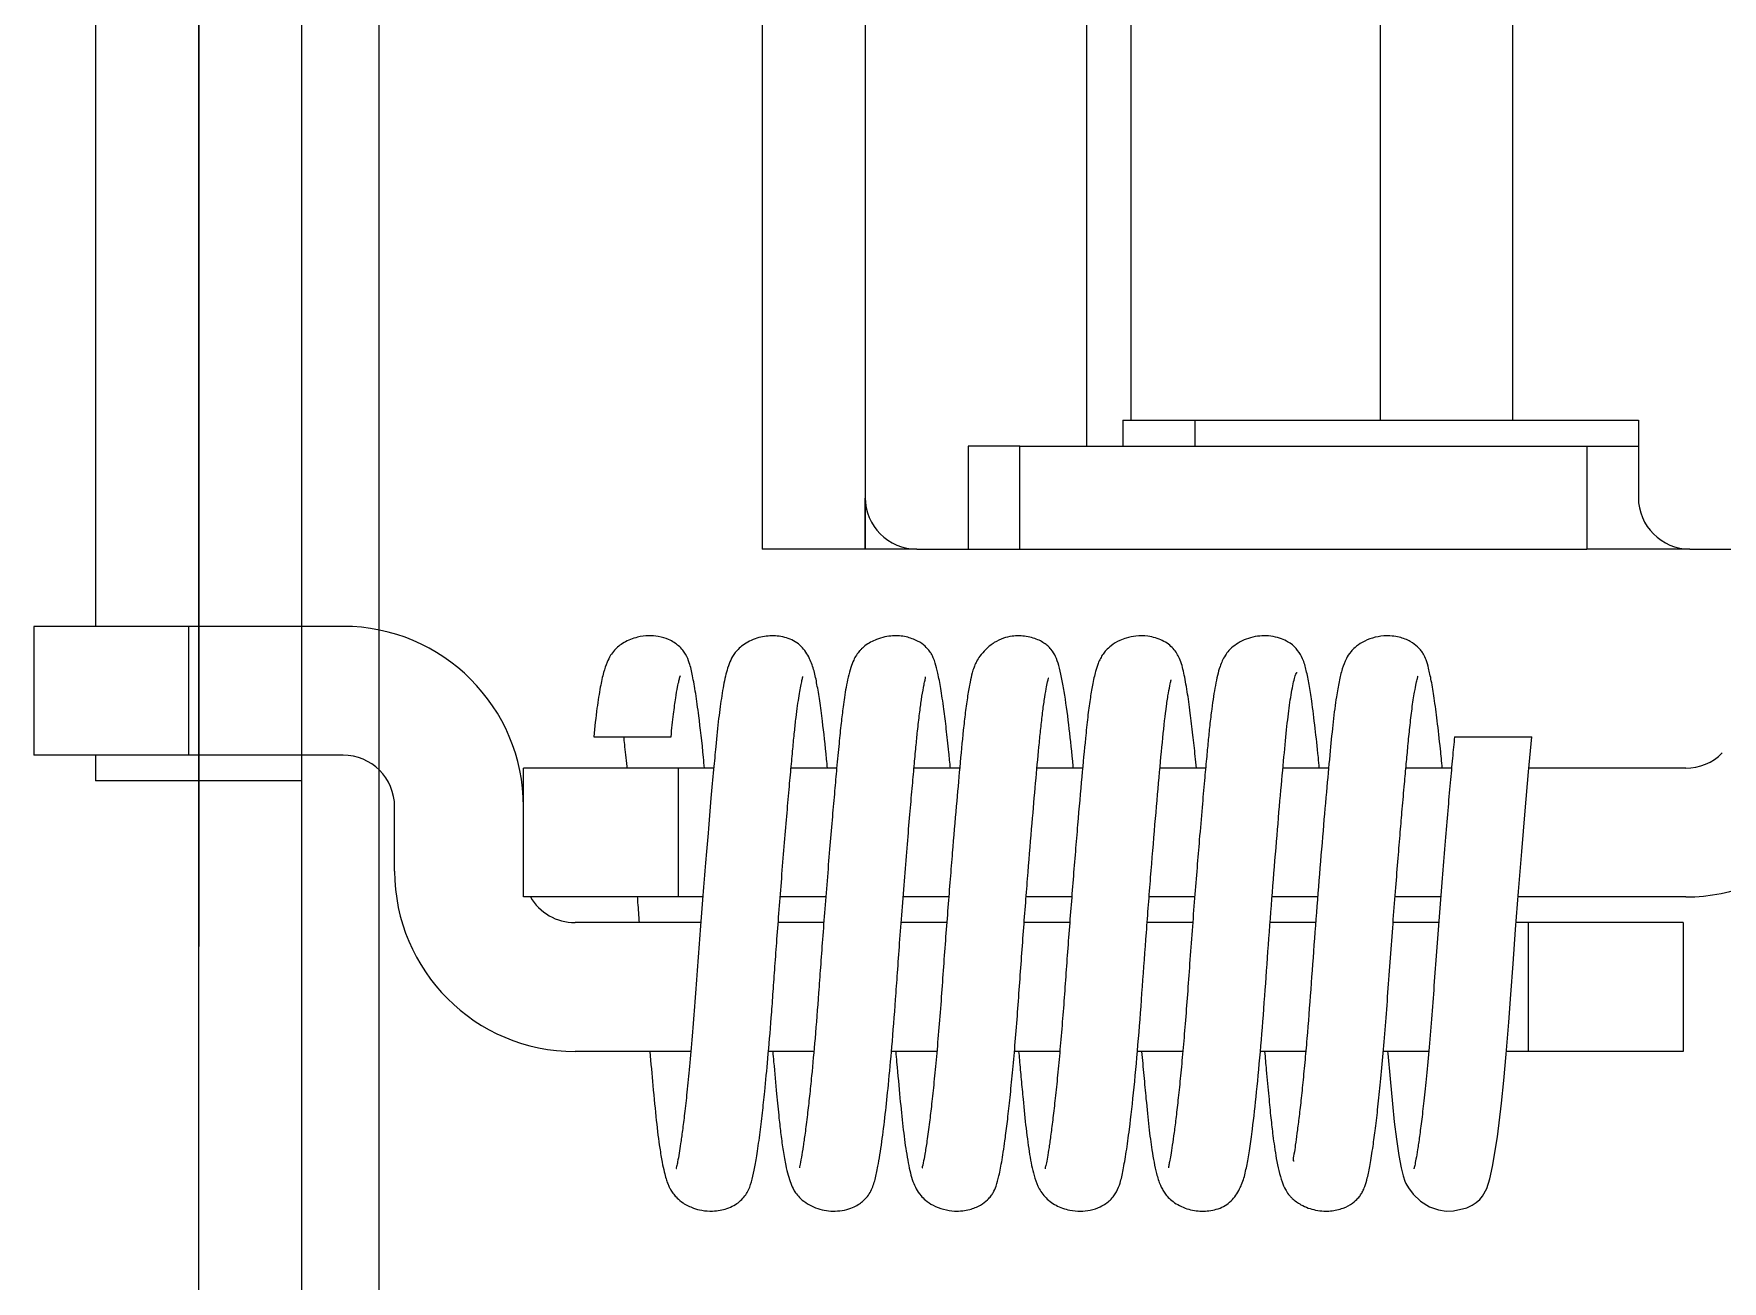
# Model space of a CAD drawing. Extents: x -3080 to 28500, y -1326 to 31609.
# Drawn here: x 2534.87 to 2538.146, y 26383.565 to 26385.986 of the extents above; entities that cross this region are included whole.
import ezdxf

# ---------------------------------------------------------------- set-up
doc = ezdxf.new("R2010")
doc.units = 0
doc.header["$LTSCALE"] = 100
doc.layers.add('0-xref', color=8, linetype='Continuous')
doc.layers.add('188K-SM-07-F10-MECH-CR PIPE-Y2257103$0$AP7P1-SM-08-FNN-120-A(4)-SMP$0$15P6-SM-08-FNN-320-A(10)-UIS-TCM$0$15P6-SM-08-FNN-00-(@10)170308-MIC$0$0-CDS', color=140, linetype='Continuous')

# ---------------------------------------------------------------- blocks, each defined once
blk = doc.blocks.new('188K-SM-07-F10-MECH-CR PIPE-Y2257103$0$CDS-WET')
at = {"layer": '188K-SM-07-F10-MECH-CR PIPE-Y2257103$0$AP7P1-SM-08-FNN-120-A(4)-SMP$0$15P6-SM-08-FNN-320-A(10)-UIS-TCM$0$15P6-SM-08-FNN-00-(@10)170308-MIC$0$0-CDS', "ltscale": 0.1}
for p, q in [((2535.39, -72972.4769), (2535.39, -72925.4769)), ((2535.19, -72972.7522), (2535.19, -72926.2522)), ((2535.54, -72972.6269), (2535.54, -72941.6358)), ((2535.19, -72946.5022), (2535.19, -72950.548)), ((2534.99, -72947.5769), (2534.99, -72949.9269)), ((2535.39, -72949.9269), (2535.39, -72947.5769)), ((2536.283, -72947.6769), (2536.283, -72949.7769)), ((2536.483, -72947.6769), (2536.483, -72949.7769)), ((2536.9131, -72949.5769), (2536.9131, -72947.8769)), ((2536.9989, -72949.5269), (2536.9989, -72947.9269)), ((2537.4824, -72949.5269), (2537.4824, -72947.9269)), ((2537.7396, -72949.5269), (2537.7396, -72947.9269)), ((2536.983, -72949.5269), (2536.9989, -72949.5269)), ((2536.983, -72949.5269), (2536.983, -72949.5769)), ((2536.9989, -72949.5269), (2537.4824, -72949.5269)), ((2537.1227, -72949.5269), (2537.1227, -72949.5769)), ((2537.4824, -72949.5269), (2537.7396, -72949.5269)), ((2537.7396, -72949.5269), (2537.983, -72949.5269)), ((2537.983, -72949.5269), (2537.983, -72949.6769)), ((2536.683, -72949.5769), (2536.683, -72949.7769)), ((2536.783, -72949.5769), (2536.683, -72949.5769)), ((2536.783, -72949.7769), (2536.783, -72949.5769)), ((2536.783, -72949.5769), (2537.883, -72949.5769)), ((2537.883, -72949.5769), (2537.883, -72949.7769)), ((2537.883, -72949.5769), (2537.983, -72949.5769)), ((2536.483, -72949.7769), (2536.483, -72949.6783)), ((2536.483, -72949.7769), (2536.283, -72949.7769)), ((2536.583, -72949.7769), (2536.483, -72949.7769)), ((2536.583, -72949.7769), (2536.683, -72949.7769)), ((2536.683, -72949.7769), (2536.783, -72949.7769)), ((2536.783, -72949.7769), (2537.883, -72949.7769)), ((2538.083, -72949.7769), (2537.883, -72949.7769)), ((2538.083, -72949.7769), (2538.383, -72949.7769)), ((2535.17, -72949.9269), (2534.87, -72949.9269)), ((2534.87, -72949.9269), (2534.87, -72950.1769)), ((2535.17, -72949.9269), (2535.17, -72950.1769)), ((2535.47, -72949.9269), (2535.17, -72949.9269)), ((2535.9563, -72950.1411), (2536.1063, -72950.1411)), ((2537.6263, -72950.1411), (2537.7763, -72950.1411)), ((2537.7699, -72950.2091), (2537.7763, -72950.1411)), ((2535.17, -72950.1769), (2534.87, -72950.1769)), ((2534.99, -72950.1769), (2534.99, -72950.2269)), ((2535.47, -72950.1769), (2535.17, -72950.1769)), ((2535.39, -72950.2269), (2535.39, -72950.1769)), ((2535.82, -72950.4519), (2535.82, -72950.2019)), ((2536.12, -72950.2019), (2535.82, -72950.2019)), ((2536.12, -72950.2019), (2536.12, -72950.4519)), ((2536.1891, -72950.2019), (2536.12, -72950.2019)), ((2536.4277, -72950.2019), (2536.3391, -72950.2019)), ((2536.6662, -72950.2019), (2536.5777, -72950.2019)), ((2536.9049, -72950.2019), (2536.8163, -72950.2019)), ((2537.1434, -72950.2019), (2537.0549, -72950.2019)), ((2537.382, -72950.2019), (2537.2934, -72950.2019)), ((2537.6205, -72950.2019), (2537.532, -72950.2019)), ((2537.7632, -72950.2848), (2537.7699, -72950.2091)), ((2538.075, -72950.2019), (2537.7706, -72950.2019)), ((2535.1265, -72950.2269), (2534.99, -72950.2269)), ((2535.39, -72950.2269), (2535.1265, -72950.2269)), ((2535.57, -72950.4019), (2535.57, -72950.2769)), ((2537.7566, -72950.3637), (2537.7632, -72950.2848)), ((2537.7503, -72950.4415), (2537.7566, -72950.3637)), ((2537.7447, -72950.5151), (2537.7503, -72950.4415)), ((2536.12, -72950.4519), (2535.82, -72950.4519)), ((2536.1679, -72950.4519), (2536.12, -72950.4519)), ((2536.4065, -72950.4519), (2536.3181, -72950.4519)), ((2536.6451, -72950.4519), (2536.5567, -72950.4519)), ((2536.8836, -72950.4519), (2536.7952, -72950.4519)), ((2537.1222, -72950.4519), (2537.0339, -72950.4519)), ((2537.3608, -72950.4519), (2537.2724, -72950.4519)), ((2537.5994, -72950.4519), (2537.511, -72950.4519)), ((2538.075, -72950.4519), (2537.7495, -72950.4519)), ((2536.1641, -72950.5019), (2535.92, -72950.5019)), ((2536.4026, -72950.5019), (2536.3143, -72950.5019)), ((2536.6412, -72950.5019), (2536.5528, -72950.5019)), ((2536.8798, -72950.5019), (2536.7914, -72950.5019)), ((2537.1183, -72950.5019), (2537.03, -72950.5019)), ((2537.3569, -72950.5019), (2537.2686, -72950.5019)), ((2537.5955, -72950.5019), (2537.5071, -72950.5019)), ((2537.77, -72950.5019), (2537.7457, -72950.5019)), ((2537.77, -72950.7519), (2537.77, -72950.5019)), ((2538.07, -72950.5019), (2537.77, -72950.5019)), ((2538.07, -72950.5019), (2538.07, -72950.7519)), ((2537.7398, -72950.5821), (2537.7447, -72950.5151)), ((2537.7355, -72950.6415), (2537.7398, -72950.5821)), ((2537.7315, -72950.6949), (2537.7355, -72950.6415)), ((2537.7264, -72950.7572), (2537.7315, -72950.6949)), ((2536.1448, -72950.7519), (2535.92, -72950.7519)), ((2536.3833, -72950.7519), (2536.2953, -72950.7519)), ((2536.622, -72950.7519), (2536.5339, -72950.7519)), ((2536.8606, -72950.7519), (2536.7725, -72950.7519)), ((2537.0992, -72950.7519), (2537.011, -72950.7519)), ((2537.3377, -72950.7519), (2537.2496, -72950.7519)), ((2537.5762, -72950.7519), (2537.4882, -72950.7519)), ((2537.4964, -72950.7519), (2537.4968, -72950.7557)), ((2537.4968, -72950.7557), (2537.5012, -72950.805)), ((2537.7217, -72950.8084), (2537.7264, -72950.7572)), ((2537.77, -72950.7519), (2537.7268, -72950.7519)), ((2538.07, -72950.7519), (2537.77, -72950.7519)), ((2537.5012, -72950.805), (2537.5058, -72950.8535)), ((2537.7172, -72950.8524), (2537.7217, -72950.8084)), ((2537.5058, -72950.8535), (2537.5094, -72950.8884)), ((2537.7094, -72950.9175), (2537.7172, -72950.8524)), ((2537.5094, -72950.8884), (2537.5135, -72950.9222)), ((2537.5135, -72950.9222), (2537.5181, -72950.9535)), ((2537.7002, -72950.9754), (2537.7094, -72950.9175)), ((2537.5181, -72950.9535), (2537.5227, -72950.9777)), ((2537.5227, -72950.9777), (2537.5266, -72950.9933)), ((2537.5266, -72950.9933), (2537.53, -72951.0034)), ((2537.6889, -72951.018), (2537.6949, -72950.9991)), ((2537.6949, -72950.9991), (2537.7002, -72950.9754)), ((2537.53, -72951.0034), (2537.5321, -72951.008)), ((2537.5321, -72951.008), (2537.5368, -72951.0165)), ((2537.5368, -72951.0165), (2537.5458, -72951.0286)), ((2537.5458, -72951.0286), (2537.56, -72951.0424)), ((2537.6808, -72951.0327), (2537.6889, -72951.018)), ((2537.56, -72951.0424), (2537.5778, -72951.0536)), ((2537.5778, -72951.0536), (2537.595, -72951.0595)), ((2537.595, -72951.0595), (2537.6104, -72951.0616)), ((2537.6104, -72951.0616), (2537.6241, -72951.0613)), ((2537.6241, -72951.0613), (2537.6501, -72951.0553)), ((2537.6501, -72951.0553), (2537.6605, -72951.0503)), ((2537.6605, -72951.0503), (2537.6686, -72951.0449)), ((2537.6686, -72951.0449), (2537.6753, -72951.0391)), ((2537.6753, -72951.0391), (2537.6808, -72951.0327))]:
    blk.add_line(p, q, dxfattribs=at)
for centre, radius, start, end in [((2536.583, -72949.6769), 0.1, 180, 270), ((2538.083, -72949.6769), 0.1, 180, 270), ((2535.47, -72950.2769), 0.35, 0, 90), ((2535.47, -72950.2769), 0.1, 0, 90), ((2538.075, -72950.1019), 0.1, 270, 315), ((2538.075, -72950.1019), 0.35, 270, 315), ((2535.92, -72950.4019), 0.35, 180, 270), ((2535.92, -72950.4019), 0.1, 210, 270)]:
    blk.add_arc(centre, radius, start, end, dxfattribs=at)
for points, knots in [([(2536.1711, -72950.2019), (2536.1705, -72950.195), (2536.167, -72950.156), (2536.1612, -72950.1073), (2536.1542, -72950.056), (2536.1479, -72950.0215), (2536.1432, -72950.0005), (2536.136, -72949.982), (2536.124, -72949.9657), (2536.1047, -72949.9528), (2536.0831, -72949.9462), (2536.0612, -72949.9446), (2536.0397, -72949.9473), (2536.0179, -72949.9559), (2536.0041, -72949.9656), (2535.9949, -72949.9745), (2535.9879, -72949.9843), (2535.9813, -72949.9977), (2535.9749, -72950.0172), (2535.9686, -72950.0457), (2535.9622, -72950.0859), (2535.9584, -72950.122), (2535.9563, -72950.1411)], [0, 0, 0, 0, 0.0251093, 0.1426474, 0.2203727, 0.2967415, 0.3706749, 0.4206268, 0.4641966, 0.4991965, 0.5248722, 0.5466766, 0.5739988, 0.6075998, 0.6251015, 0.6439113, 0.6739431, 0.7153451, 0.7691998, 0.8352872, 0.9127563, 1, 1, 1, 1]), ([(2536.4097, -72950.2019), (2536.4092, -72950.1961), (2536.4061, -72950.1614), (2536.401, -72950.1181), (2536.3949, -72950.0712), (2536.3895, -72950.0391), (2536.3846, -72950.0141), (2536.3752, -72949.9873), (2536.3626, -72949.9685), (2536.3484, -72949.9568), (2536.3351, -72949.9503), (2536.3213, -72949.9465), (2536.3013, -72949.9445), (2536.2762, -72949.9472), (2536.2517, -72949.9582), (2536.2374, -72949.9701), (2536.2273, -72949.9818), (2536.2222, -72949.9914), (2536.216, -72950.0071), (2536.2116, -72950.0239), (2536.208, -72950.0412), (2536.2037, -72950.0668), (2536.1985, -72950.1047), (2536.1936, -72950.1539), (2536.1887, -72950.2063), (2536.1836, -72950.2621), (2536.1784, -72950.3232), (2536.1731, -72950.3868), (2536.168, -72950.4502), (2536.1628, -72950.5175), (2536.1577, -72950.5871), (2536.1528, -72950.6563), (2536.1476, -72950.7217), (2536.1424, -72950.7804), (2536.1373, -72950.8306), (2536.1327, -72950.8721), (2536.1286, -72950.9051), (2536.125, -72950.9304), (2536.1219, -72950.9507), (2536.1191, -72950.9658), (2536.1173, -72950.975), (2536.1158, -72950.9795), (2536.1165, -72950.9789), (2536.1167, -72950.9788)], [0, 0, 0, 0, 0.009839, 0.059155, 0.089783, 0.118409, 0.145898, 0.171611, 0.20262, 0.218414, 0.231897, 0.24283, 0.251267, 0.2665, 0.282462, 0.290538, 0.299678, 0.321642, 0.342979, 0.362298, 0.382837, 0.402945, 0.440444, 0.478907, 0.50689, 0.538872, 0.574822, 0.604232, 0.635492, 0.66829, 0.702232, 0.737133, 0.771894, 0.805063, 0.836215, 0.865031, 0.891304, 0.914924, 0.935866, 0.959679, 0.979209, 0.995164, 1, 1, 1, 1]), ([(2536.6483, -72950.2019), (2536.6473, -72950.1916), (2536.6447, -72950.1643), (2536.6405, -72950.126), (2536.6352, -72950.0838), (2536.6298, -72950.0472), (2536.6244, -72950.0183), (2536.6199, -72950.0002), (2536.6156, -72949.9884), (2536.6117, -72949.9806), (2536.6074, -72949.974), (2536.5989, -72949.9645), (2536.5847, -72949.9544), (2536.561, -72949.9459), (2536.5353, -72949.9442), (2536.5079, -72949.9496), (2536.4867, -72949.961), (2536.4763, -72949.97), (2536.4715, -72949.9752), (2536.4686, -72949.9788), (2536.4645, -72949.9847), (2536.4599, -72949.9934), (2536.4549, -72950.0067), (2536.4501, -72950.0244), (2536.446, -72950.0442), (2536.4428, -72950.0637), (2536.4396, -72950.0862), (2536.4361, -72950.115), (2536.4321, -72950.1548), (2536.4279, -72950.1991), (2536.4236, -72950.2469), (2536.4192, -72950.2967), (2536.4145, -72950.3526), (2536.4096, -72950.4127), (2536.4047, -72950.474), (2536.4002, -72950.533), (2536.3962, -72950.5875), (2536.3916, -72950.6527), (2536.3859, -72950.725), (2536.3799, -72950.7909), (2536.3749, -72950.8394), (2536.3706, -72950.8773), (2536.3665, -72950.9098), (2536.3625, -72950.9374), (2536.3592, -72950.9583), (2536.3557, -72950.9744), (2536.3557, -72950.9766), (2536.3557, -72950.9775)], [0, 0, 0, 0, 0.018338, 0.048434, 0.07699, 0.112407, 0.144632, 0.171918, 0.188142, 0.20094, 0.210166, 0.218873, 0.230672, 0.244073, 0.259882, 0.277953, 0.29127, 0.295765, 0.299118, 0.303467, 0.309898, 0.325457, 0.347147, 0.370648, 0.391536, 0.409908, 0.425916, 0.451493, 0.47911, 0.509812, 0.535131, 0.562348, 0.591343, 0.621926, 0.652444, 0.68108, 0.707716, 0.732393, 0.778597, 0.820311, 0.845165, 0.870348, 0.899907, 0.924702, 0.951408, 0.979472, 1, 1, 1, 1]), ([(2536.8869, -72950.2019), (2536.8865, -72950.1974), (2536.8836, -72950.1658), (2536.8778, -72950.1138), (2536.8706, -72950.0605), (2536.864, -72950.0248), (2536.8586, -72950.002), (2536.8535, -72949.9865), (2536.8466, -72949.9744), (2536.8382, -72949.9656), (2536.8276, -72949.9572), (2536.809, -72949.9481), (2536.785, -72949.9446), (2536.7653, -72949.946), (2536.7495, -72949.9499), (2536.7327, -72949.9581), (2536.7184, -72949.9695), (2536.7065, -72949.983), (2536.6998, -72949.9935), (2536.6958, -72950.0014), (2536.6926, -72950.0096), (2536.69, -72950.0193), (2536.6859, -72950.0368), (2536.6817, -72950.061), (2536.6773, -72950.0926), (2536.6722, -72950.1372), (2536.6667, -72950.197), (2536.6594, -72950.2772), (2536.6531, -72950.3516), (2536.6477, -72950.4181), (2536.6434, -72950.4728), (2536.639, -72950.5299), (2536.6347, -72950.5882), (2536.6306, -72950.6474), (2536.626, -72950.7061), (2536.6212, -72950.7616), (2536.6165, -72950.8111), (2536.612, -72950.8536), (2536.6074, -72950.8922), (2536.603, -72950.9252), (2536.5988, -72950.951), (2536.5953, -72950.9711), (2536.5925, -72950.9788), (2536.5939, -72950.9779), (2536.5939, -72950.9779)], [0, 0, 0, 0, 0.007915, 0.054796, 0.106599, 0.134097, 0.16243, 0.190417, 0.212595, 0.221047, 0.227754, 0.241504, 0.256801, 0.265921, 0.278965, 0.295798, 0.313754, 0.326755, 0.335211, 0.339814, 0.343286, 0.356017, 0.376776, 0.404941, 0.433217, 0.459291, 0.50646, 0.549809, 0.597132, 0.622935, 0.649945, 0.677954, 0.706716, 0.736139, 0.767404, 0.798598, 0.828406, 0.856549, 0.882819, 0.914692, 0.942845, 0.967288, 0.999741, 1, 1, 1, 1]), ([(2537.1255, -72950.2019), (2537.1248, -72950.1942), (2537.1226, -72950.1716), (2537.1187, -72950.1352), (2537.1135, -72950.0922), (2537.1077, -72950.0509), (2537.1011, -72950.0158), (2537.0955, -72949.9928), (2537.0834, -72949.971), (2537.0631, -72949.9541), (2537.0346, -72949.9452), (2537.0099, -72949.9449), (2536.991, -72949.9487), (2536.975, -72949.9547), (2536.961, -72949.963), (2536.9495, -72949.9738), (2536.9436, -72949.9816), (2536.9387, -72949.9899), (2536.9339, -72950.0008), (2536.9291, -72950.0161), (2536.9241, -72950.0385), (2536.9191, -72950.0685), (2536.9146, -72950.1027), (2536.9095, -72950.1512), (2536.9031, -72950.2194), (2536.8964, -72950.2956), (2536.8907, -72950.3638), (2536.8863, -72950.4181), (2536.8819, -72950.474), (2536.8776, -72950.5304), (2536.8734, -72950.5862), (2536.8696, -72950.6413), (2536.8654, -72950.6957), (2536.8609, -72950.7487), (2536.8563, -72950.7983), (2536.8517, -72950.8427), (2536.8473, -72950.881), (2536.8433, -72950.9129), (2536.8396, -72950.9384), (2536.8364, -72950.9577), (2536.8339, -72950.9708), (2536.832, -72950.9783), (2536.832, -72950.9791), (2536.8321, -72950.9794)], [0, 0, 0, 0, 0.013652, 0.040414, 0.071318, 0.106147, 0.144506, 0.183309, 0.208619, 0.229447, 0.246924, 0.259422, 0.269277, 0.276375, 0.2872, 0.294781, 0.303018, 0.314166, 0.328621, 0.35094, 0.383704, 0.410921, 0.439697, 0.469009, 0.515893, 0.566963, 0.593506, 0.620483, 0.647718, 0.675024, 0.702209, 0.729204, 0.757059, 0.785939, 0.814856, 0.843153, 0.870605, 0.897015, 0.922222, 0.946108, 0.968572, 0.987737, 1, 1, 1, 1]), ([(2537.364, -72950.2019), (2537.3634, -72950.1949), (2537.3608, -72950.1664), (2537.3558, -72950.1222), (2537.3499, -72950.075), (2537.3441, -72950.0383), (2537.3389, -72950.0124), (2537.3334, -72949.9922), (2537.3235, -72949.9739), (2537.3114, -72949.9618), (2537.2974, -72949.9536), (2537.2833, -72949.9481), (2537.2656, -72949.945), (2537.2419, -72949.9453), (2537.2137, -72949.9528), (2537.1908, -72949.9702), (2537.1797, -72949.9853), (2537.1756, -72949.9937), (2537.1686, -72950.0114), (2537.1622, -72950.0395), (2537.1562, -72950.0788), (2537.1515, -72950.1175), (2537.1483, -72950.1499), (2537.1449, -72950.1853), (2537.141, -72950.2276), (2537.1364, -72950.28), (2537.1315, -72950.3369), (2537.1266, -72950.3961), (2537.1219, -72950.4552), (2537.1171, -72950.5178), (2537.1124, -72950.5807), (2537.1082, -72950.6414), (2537.1038, -72950.6982), (2537.0993, -72950.7511), (2537.0948, -72950.7992), (2537.0904, -72950.8419), (2537.0862, -72950.8785), (2537.0823, -72950.9092), (2537.0788, -72950.9339), (2537.0757, -72950.9529), (2537.0733, -72950.9662), (2537.0719, -72950.9738), (2537.071, -72950.9774), (2537.0716, -72950.9774), (2537.0717, -72950.9774)], [0, 0, 0, 0, 0.012224, 0.049571, 0.090659, 0.120375, 0.151687, 0.182139, 0.203188, 0.222101, 0.230748, 0.240489, 0.250743, 0.260284, 0.28066, 0.299759, 0.308633, 0.323468, 0.339275, 0.38341, 0.426535, 0.451406, 0.473281, 0.494915, 0.520331, 0.549672, 0.58287, 0.610173, 0.639332, 0.670086, 0.701581, 0.731512, 0.760897, 0.789875, 0.818189, 0.845604, 0.871922, 0.896983, 0.920672, 0.942909, 0.962755, 0.979673, 0.994201, 1, 1, 1, 1]), ([(2537.6026, -72950.2019), (2537.6014, -72950.1895), (2537.5982, -72950.1564), (2537.5929, -72950.1103), (2537.5871, -72950.0662), (2537.5815, -72950.0325), (2537.5765, -72950.009), (2537.5719, -72949.993), (2537.5671, -72949.9824), (2537.5623, -72949.9748), (2537.5542, -72949.9655), (2537.5406, -72949.9553), (2537.5222, -72949.9481), (2537.504, -72949.9452), (2537.4878, -72949.9451), (2537.4675, -72949.9486), (2537.4481, -72949.9566), (2537.4331, -72949.9674), (2537.4223, -72949.979), (2537.4146, -72949.9919), (2537.4077, -72950.0103), (2537.4025, -72950.0325), (2537.3965, -72950.0664), (2537.3908, -72950.11), (2537.385, -72950.1686), (2537.3785, -72950.2394), (2537.3711, -72950.3242), (2537.3632, -72950.4197), (2537.3554, -72950.5201), (2537.3482, -72950.6205), (2537.3422, -72950.7012), (2537.3368, -72950.7627), (2537.3326, -72950.8072), (2537.3284, -72950.8473), (2537.3243, -72950.882), (2537.3207, -72950.9107), (2537.3173, -72950.934), (2537.3154, -72950.9504), (2537.3117, -72950.9641), (2537.3144, -72950.9639), (2537.3152, -72950.9639)], [0, 0, 0, 0, 0.022944, 0.061416, 0.097598, 0.131237, 0.161957, 0.186744, 0.205317, 0.215065, 0.223746, 0.235628, 0.249298, 0.257805, 0.268142, 0.281154, 0.293215, 0.302941, 0.31106, 0.328306, 0.356153, 0.388394, 0.418736, 0.460034, 0.500062, 0.543638, 0.59088, 0.640597, 0.69093, 0.740771, 0.791714, 0.818398, 0.845669, 0.872554, 0.898485, 0.923295, 0.946849, 0.969052, 0.989879, 1, 1, 1, 1]), ([(2537.0193, -72950.7519), (2537.0207, -72950.7676), (2537.0236, -72950.8001), (2537.0283, -72950.8497), (2537.0332, -72950.8993), (2537.0385, -72950.9394), (2537.0433, -72950.9677), (2537.0482, -72950.9902), (2537.0537, -72951.0077), (2537.0594, -72951.0194), (2537.0634, -72951.0261), (2537.0699, -72951.0343), (2537.0827, -72951.0461), (2537.1069, -72951.0586), (2537.1312, -72951.0623), (2537.1516, -72951.0612), (2537.1657, -72951.0582), (2537.1792, -72951.0526), (2537.1948, -72951.0417), (2537.208, -72951.024), (2537.2186, -72950.9969), (2537.2238, -72950.9717), (2537.2291, -72950.9405), (2537.2353, -72950.8955), (2537.2426, -72950.8307), (2537.2507, -72950.7435), (2537.2582, -72950.6462), (2537.2652, -72950.5449), (2537.273, -72950.443), (2537.2809, -72950.3444), (2537.2885, -72950.2553), (2537.2954, -72950.1802), (2537.3011, -72950.12), (2537.3061, -72950.08), (2537.3102, -72950.0541), (2537.3134, -72950.0373), (2537.3166, -72950.0244), (2537.319, -72950.0184), (2537.3205, -72950.0164), (2537.321, -72950.0166), (2537.3212, -72950.0166)], [0, 0, 0, 0, 0.0250054, 0.0516021, 0.0878785, 0.1232191, 0.1461505, 0.1700655, 0.1975379, 0.2089033, 0.2201153, 0.229209, 0.236991, 0.2519558, 0.2665131, 0.2738657, 0.2833798, 0.2953051, 0.3094901, 0.3393052, 0.3643954, 0.3907034, 0.4173737, 0.4459336, 0.491985, 0.541034, 0.5887822, 0.6349805, 0.6817906, 0.7283185, 0.7735184, 0.8156542, 0.8542992, 0.8915717, 0.9114971, 0.9331635, 0.9564717, 0.9812749, 0.9930309, 1, 1, 1, 1]), ([(2536.065, -72950.7519), (2536.0671, -72950.7744), (2536.0715, -72950.8238), (2536.0775, -72950.8867), (2536.0835, -72950.9348), (2536.0887, -72950.9659), (2536.0928, -72950.985), (2536.0963, -72950.9981), (2536.0995, -72951.0073), (2536.1026, -72951.0146), (2536.1061, -72951.0213), (2536.1104, -72951.0279), (2536.1174, -72951.0363), (2536.1313, -72951.0477), (2536.1474, -72951.0556), (2536.1675, -72951.061), (2536.1898, -72951.0626), (2536.2182, -72951.0573), (2536.2424, -72951.0426), (2536.2558, -72951.0242), (2536.263, -72951.0044), (2536.2675, -72950.9838), (2536.273, -72950.9535), (2536.2783, -72950.9165), (2536.2835, -72950.8737), (2536.2887, -72950.8246), (2536.2945, -72950.764), (2536.2998, -72950.6995), (2536.3042, -72950.6411), (2536.3075, -72950.5924), (2536.3114, -72950.5396), (2536.3157, -72950.4826), (2536.3204, -72950.4224), (2536.3253, -72950.3614), (2536.3302, -72950.3031), (2536.3347, -72950.2503), (2536.3389, -72950.2043), (2536.3425, -72950.1651), (2536.3457, -72950.1319), (2536.3497, -72950.0957), (2536.3547, -72950.0599), (2536.3592, -72950.0365), (2536.3619, -72950.026), (2536.3621, -72950.0246), (2536.3622, -72950.024)], [0, 0, 0, 0, 0.036692, 0.080546, 0.122483, 0.148726, 0.170854, 0.188541, 0.201708, 0.21138, 0.21958, 0.22937, 0.236592, 0.244838, 0.256493, 0.265093, 0.276024, 0.291401, 0.310219, 0.333264, 0.359838, 0.388851, 0.416507, 0.450366, 0.480453, 0.506551, 0.54342, 0.584764, 0.606878, 0.630062, 0.65505, 0.68184, 0.710337, 0.740375, 0.770077, 0.798021, 0.824072, 0.848165, 0.870334, 0.891275, 0.929661, 0.965694, 0.984076, 1, 1, 1, 1]), ([(2536.1063, -72950.1411), (2536.1079, -72950.1259), (2536.1109, -72950.0974), (2536.1152, -72950.0663), (2536.1188, -72950.0454), (2536.1217, -72950.0324), (2536.123, -72950.0264), (2536.1247, -72950.0224), (2536.1239, -72950.0233), (2536.1238, -72950.0235)], [0, 0, 0, 0, 0.24457, 0.459789, 0.64239, 0.790549, 0.903515, 0.981243, 1, 1, 1, 1]), ([(2536.3036, -72950.7519), (2536.3042, -72950.7586), (2536.3068, -72950.7878), (2536.3109, -72950.832), (2536.3153, -72950.8782), (2536.3195, -72950.9148), (2536.3239, -72950.9463), (2536.3293, -72950.9779), (2536.3365, -72951.0037), (2536.3425, -72951.018), (2536.3508, -72951.0304), (2536.3645, -72951.0445), (2536.3903, -72951.0586), (2536.419, -72951.0629), (2536.4433, -72951.0601), (2536.4584, -72951.0552), (2536.4698, -72951.0492), (2536.4838, -72951.0389), (2536.4956, -72951.0219), (2536.5027, -72950.9998), (2536.5085, -72950.9723), (2536.5152, -72950.9303), (2536.5219, -72950.8762), (2536.5283, -72950.8148), (2536.5351, -72950.7406), (2536.541, -72950.6661), (2536.5457, -72950.5979), (2536.5499, -72950.5403), (2536.5546, -72950.4778), (2536.5597, -72950.4131), (2536.5648, -72950.3503), (2536.5696, -72950.2929), (2536.574, -72950.2423), (2536.578, -72950.1986), (2536.5814, -72950.1616), (2536.5847, -72950.1275), (2536.5883, -72950.0964), (2536.5924, -72950.0667), (2536.5957, -72950.0473), (2536.5981, -72950.0348), (2536.6, -72950.0271), (2536.6001, -72950.0257), (2536.6001, -72950.0251)], [0, 0, 0, 0, 0.010716, 0.047152, 0.078014, 0.101367, 0.127718, 0.156704, 0.198692, 0.218385, 0.227044, 0.235688, 0.255054, 0.274051, 0.283809, 0.293457, 0.302002, 0.31059, 0.336384, 0.365039, 0.395446, 0.438386, 0.477322, 0.513397, 0.554605, 0.601225, 0.626378, 0.653674, 0.683189, 0.714696, 0.745639, 0.774787, 0.801956, 0.827041, 0.850005, 0.870922, 0.896652, 0.921085, 0.95024, 0.966876, 0.984797, 1, 1, 1, 1]), ([(2536.5422, -72950.7519), (2536.5428, -72950.7589), (2536.5457, -72950.7919), (2536.5503, -72950.8415), (2536.5561, -72950.8996), (2536.5626, -72950.949), (2536.5692, -72950.9829), (2536.5749, -72951.0031), (2536.5814, -72951.0182), (2536.5878, -72951.0288), (2536.5999, -72951.0411), (2536.6155, -72951.0516), (2536.6353, -72951.0591), (2536.655, -72951.062), (2536.6709, -72951.0616), (2536.6888, -72951.0584), (2536.7066, -72951.0511), (2536.7198, -72951.0409), (2536.7275, -72951.0319), (2536.7326, -72951.0237), (2536.7378, -72951.0116), (2536.7429, -72950.9924), (2536.7487, -72950.9625), (2536.7543, -72950.9248), (2536.7595, -72950.8833), (2536.7641, -72950.8413), (2536.7689, -72950.7934), (2536.7736, -72950.7403), (2536.7782, -72950.6838), (2536.7823, -72950.6259), (2536.7864, -72950.5684), (2536.7906, -72950.5118), (2536.7948, -72950.4567), (2536.8002, -72950.3883), (2536.8066, -72950.3112), (2536.8137, -72950.2293), (2536.8192, -72950.1703), (2536.8233, -72950.1277), (2536.8267, -72950.0972), (2536.8304, -72950.0699), (2536.8341, -72950.0483), (2536.8368, -72950.0348), (2536.8386, -72950.0278), (2536.8383, -72950.0271), (2536.8382, -72950.0268)], [0, 0, 0, 0, 0.011048, 0.052056, 0.089802, 0.129074, 0.173095, 0.195422, 0.214341, 0.230482, 0.238269, 0.247767, 0.259441, 0.271539, 0.281064, 0.288868, 0.301718, 0.312818, 0.320919, 0.330294, 0.350664, 0.378549, 0.412441, 0.449479, 0.475814, 0.503319, 0.53183, 0.56114, 0.590938, 0.619472, 0.646968, 0.673919, 0.70011, 0.725352, 0.772339, 0.814329, 0.856797, 0.879038, 0.902611, 0.927668, 0.952635, 0.973655, 0.990412, 1, 1, 1, 1]), ([(2536.7807, -72950.7519), (2536.7812, -72950.7573), (2536.7829, -72950.7762), (2536.7857, -72950.8072), (2536.79, -72950.8533), (2536.7951, -72950.9043), (2536.8008, -72950.9456), (2536.8059, -72950.9735), (2536.8101, -72950.9923), (2536.8176, -72951.0139), (2536.8269, -72951.0296), (2536.8406, -72951.0426), (2536.8554, -72951.0525), (2536.878, -72951.0604), (2536.899, -72951.0624), (2536.9212, -72951.0601), (2536.9422, -72951.0529), (2536.961, -72951.0392), (2536.972, -72951.023), (2536.9787, -72951.0046), (2536.9834, -72950.983), (2536.9896, -72950.9476), (2536.9967, -72950.8963), (2537.0047, -72950.8238), (2537.0133, -72950.7295), (2537.0209, -72950.627), (2537.0285, -72950.5206), (2537.0368, -72950.4135), (2537.0451, -72950.3111), (2537.0532, -72950.219), (2537.0604, -72950.1404), (2537.0663, -72950.0882), (2537.0713, -72950.0559), (2537.0743, -72950.0396), (2537.0765, -72950.0313), (2537.0763, -72950.0307), (2537.0763, -72950.0305)], [0, 0, 0, 0, 0.008767, 0.030945, 0.05481, 0.094419, 0.138166, 0.160607, 0.183461, 0.207531, 0.232729, 0.24322, 0.252419, 0.268067, 0.280134, 0.290173, 0.302562, 0.319266, 0.339796, 0.363149, 0.397464, 0.432765, 0.468665, 0.522906, 0.576664, 0.628286, 0.679314, 0.731239, 0.782917, 0.833253, 0.882248, 0.931824, 0.957583, 0.981299, 0.996571, 1, 1, 1, 1]), ([(2537.2579, -72950.7519), (2537.2589, -72950.764), (2537.2617, -72950.7948), (2537.2658, -72950.8383), (2537.2698, -72950.8806), (2537.2735, -72950.9124), (2537.277, -72950.9379), (2537.2807, -72950.9611), (2537.2855, -72950.9847), (2537.2911, -72951.0043), (2537.297, -72951.0181), (2537.3022, -72951.0264), (2537.3069, -72951.0323), (2537.3145, -72951.0402), (2537.3312, -72951.0522), (2537.3532, -72951.0597), (2537.3721, -72951.0619), (2537.3889, -72951.0616), (2537.4102, -72951.057), (2537.4281, -72951.0472), (2537.4391, -72951.037), (2537.4449, -72951.0294), (2537.4488, -72951.0226), (2537.4531, -72951.0122), (2537.4576, -72950.9965), (2537.4627, -72950.9717), (2537.4679, -72950.9391), (2537.473, -72950.9011), (2537.4779, -72950.8595), (2537.4829, -72950.8108), (2537.488, -72950.7556), (2537.4931, -72950.6947), (2537.4978, -72950.6296), (2537.5025, -72950.5627), (2537.5075, -72950.4969), (2537.5123, -72950.4349), (2537.5168, -72950.3781), (2537.521, -72950.3273), (2537.5251, -72950.2789), (2537.529, -72950.2347), (2537.5327, -72950.1938), (2537.5362, -72950.157), (2537.5397, -72950.1206), (2537.544, -72950.0845), (2537.5483, -72950.056), (2537.5521, -72950.0372), (2537.554, -72950.028), (2537.5559, -72950.023), (2537.555, -72950.0239), (2537.5548, -72950.0241)], [0, 0, 0, 0, 0.019515, 0.050029, 0.077323, 0.102515, 0.120513, 0.141116, 0.165168, 0.192468, 0.214794, 0.228714, 0.232668, 0.23596, 0.246272, 0.261899, 0.270974, 0.278857, 0.29254, 0.304788, 0.314663, 0.322435, 0.333114, 0.347151, 0.371034, 0.400667, 0.433576, 0.460219, 0.488415, 0.517993, 0.54872, 0.580308, 0.612421, 0.644647, 0.675575, 0.704795, 0.73202, 0.757045, 0.779745, 0.806299, 0.828622, 0.850275, 0.875106, 0.903989, 0.936564, 0.959236, 0.978991, 0.995743, 1, 1, 1, 1]), ([(2536.014, -72950.1411), (2536.0146, -72950.146), (2536.0166, -72950.1633), (2536.0189, -72950.184), (2536.0205, -72950.2009), (2536.0206, -72950.2019)], [0, 0, 0, 0, 0.26788, 0.955572, 1, 1, 1, 1]), ([(2537.6263, -72950.1411), (2537.625, -72950.1546), (2537.6223, -72950.1825), (2537.6179, -72950.2307), (2537.6131, -72950.2846), (2537.608, -72950.344), (2537.6028, -72950.4076), (2537.5976, -72950.474), (2537.5925, -72950.5413), (2537.5876, -72950.6082), (2537.5829, -72950.6738), (2537.5778, -72950.7361), (2537.5726, -72950.7929), (2537.5675, -72950.8423), (2537.5628, -72950.8837), (2537.5584, -72950.917), (2537.5547, -72950.9426), (2537.5515, -72950.9611), (2537.5492, -72950.9731), (2537.5474, -72950.9793), (2537.5476, -72950.9795), (2537.5476, -72950.9796)], [0, 0, 0, 0, 0.05098, 0.104618, 0.160657, 0.218737, 0.278401, 0.339113, 0.400278, 0.461279, 0.522969, 0.58567, 0.646765, 0.705561, 0.761477, 0.814069, 0.863032, 0.908198, 0.949498, 0.983839, 1, 1, 1, 1]), ([(2536.0408, -72950.4519), (2536.041, -72950.4556), (2536.0422, -72950.4722), (2536.0435, -72950.4889), (2536.0445, -72950.5019)], [0, 0, 0, 0, 0.225344, 1, 1, 1, 1])]:
    blk.add_open_spline(points, degree=3, knots=knots, dxfattribs=at)
blk = doc.blocks.new('188K-SM-07-F10-MECH-CR PIPE-Y2257103')
blk.add_blockref('188K-SM-07-F10-MECH-CR PIPE-Y2257103$0$CDS-WET', (0, 99334.7631))

msp = doc.modelspace()

# ---------------------------------------------------------------- block references
at = {"layer": '0-xref'}
msp.add_blockref('188K-SM-07-F10-MECH-CR PIPE-Y2257103', (0, 0), dxfattribs=at)

doc.saveas('drawing.dxf')
